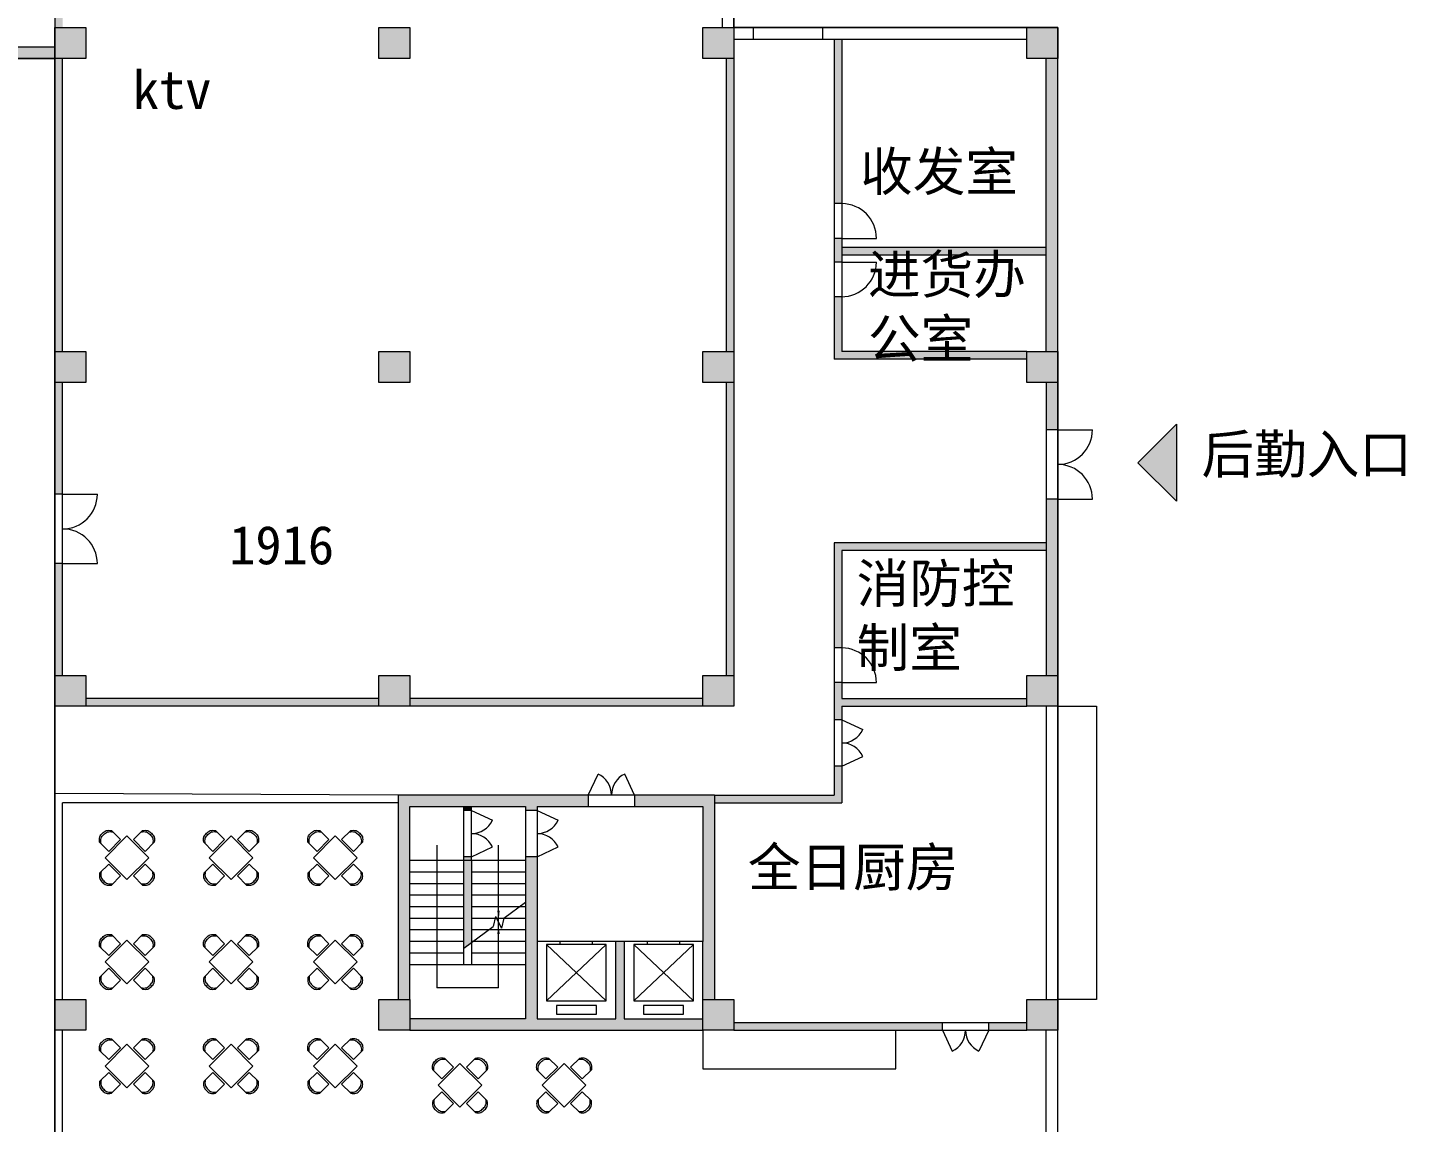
# Model space of a CAD drawing. Header units: metres. Extents: x -302 to 587, y -65 to 94.
# Drawn here: x 97.9 to 133.63, y 32.17 to 60.56 of the extents above; entities that cross this region are included whole.
import ezdxf

# ---------------------------------------------------------------- set-up
doc = ezdxf.new("R2010")
doc.units = ezdxf.units.M
doc.linetypes.add('ACAD_ISO03W100', pattern=[30, 12, -18])
doc.layers.get('0').update_dxf_attribs({"lineweight": 9})
for name, color, linetype, lineweight in [('fanghuo', 1, 'Continuous', 9), ('furniture', 3, 'Continuous', 5), ('glass', 5, 'Continuous', 5), ('hatch', 212, 'ACAD_ISO03W100', 5), ('ProfileEdges', 7, 'Continuous', 9), ('PUB_TEXT', 7, 'Continuous', 9), ('stair', 30, 'Continuous', 9), ('zhuwang', 2, 'Continuous', 13)]:
    doc.layers.add(name, color=color, linetype=linetype, lineweight=lineweight)
doc.styles.add('mystyle', font='', dxfattribs={"height": 1})
doc.styles.get('mystyle').set_extended_font_data('SimSun')

msp = doc.modelspace()

# ---------------------------------------------------------------- hatches: boundary and pattern name
at = {"layer": 'hatch', "ltscale": 0.05}
h = msp.add_hatch(color=256, dxfattribs=at)
h.dxf.hatch_style = 1
h.paths.add_polyline_path([(73.4136, 60.0598), (65.8136, 60.0598), (65.8136, 59.7598), (73.4136, 59.7598)])
h.paths.add_polyline_path([(81.8136, 60.0598), (74.2136, 60.0598), (74.2136, 59.7598), (81.8136, 59.7598)])
h.paths.add_polyline_path([(90.2136, 60.0598), (82.6136, 60.0598), (82.6136, 59.7598), (90.2136, 59.7598)])
h.paths.add_polyline_path([(98.6136, 60.0598), (91.0136, 60.0598), (91.0136, 59.7598), (98.6136, 59.7598)])
h.paths.add_polyline_path([(98.8136, 68.1598), (98.6136, 68.1598), (98.6136, 60.5598), (98.8136, 60.5598)])
h = msp.add_hatch(color=256, dxfattribs=at)
h.dxf.hatch_style = 1
h.paths.add_polyline_path([(99.4136, 60.5598), (98.6136, 60.5598), (98.6136, 59.7598), (99.4136, 59.7598)])
h = msp.add_hatch(color=256, dxfattribs=at)
h.dxf.hatch_style = 1
h.paths.add_polyline_path([(107.8136, 60.5598), (107.0136, 60.5598), (107.0136, 59.7598), (107.8136, 59.7598)])
h = msp.add_hatch(color=256, dxfattribs=at)
h.dxf.hatch_style = 1
h.paths.add_polyline_path([(116.2136, 60.5598), (115.4136, 60.5598), (115.4136, 59.7598), (116.2136, 59.7598)])
h = msp.add_hatch(color=256, dxfattribs=at)
h.dxf.hatch_style = 1
h.paths.add_polyline_path([(124.6136, 60.5598), (123.8136, 60.5598), (123.8136, 59.7598), (124.6136, 59.7598)])
h = msp.add_hatch(color=256, dxfattribs=at)
h.dxf.hatch_style = 1
h.paths.add_polyline_path([(119.0136, 60.2598), (118.8136, 60.2598), (118.8136, 55.994), (119.0136, 55.994)])
h.paths.add_polyline_path([(124.3136, 54.6598), (124.3136, 54.8598), (119.0136, 54.8598), (119.0136, 54.6598)])
h.paths.add_polyline_path([(119.0136, 55.094), (118.8136, 55.094), (118.8136, 54.4806), (119.0136, 54.4806)])
h.paths.add_polyline_path([(118.8136, 51.9598), (123.8136, 51.9598), (123.8136, 52.1598), (119.0136, 52.1598), (119.0136, 53.5806), (118.8136, 53.5806)])
h = msp.add_hatch(color=256, dxfattribs=at)
h.dxf.hatch_style = 1
h.paths.add_polyline_path([(116.2136, 59.7598), (116.0136, 59.7598), (116.0136, 52.1598), (116.2136, 52.1598)])
h.paths.add_polyline_path([(116.2136, 51.3598), (116.0136, 51.3598), (116.0136, 43.7598), (116.2136, 43.7598)])
h.paths.add_polyline_path([(115.4136, 42.9598), (115.4136, 43.1598), (107.8136, 43.1598), (107.8136, 42.9598)])
h.paths.add_polyline_path([(107.0136, 42.9598), (107.0136, 43.1598), (99.4136, 43.1598), (99.4136, 42.9598)])
h.paths.add_polyline_path([(98.6136, 43.7598), (98.8136, 43.7598), (98.8136, 46.6598), (98.6136, 46.6598)])
h.paths.add_polyline_path([(98.8136, 51.3598), (98.6136, 51.3598), (98.6136, 48.4598), (98.8136, 48.4598)])
h.paths.add_polyline_path([(98.6136, 52.1598), (98.8136, 52.1598), (98.8136, 59.7598), (98.6136, 59.7598)])
h = msp.add_hatch(color=256, dxfattribs=at)
h.dxf.hatch_style = 1
h.paths.add_polyline_path([(124.6136, 59.7598), (124.3136, 59.7598), (124.3136, 52.1598), (124.6136, 52.1598)])
h.paths.add_polyline_path([(124.6136, 51.3598), (124.3136, 51.3598), (124.3136, 50.1306), (124.6136, 50.1306)])
h.paths.add_polyline_path([(124.6136, 48.3306), (124.3136, 48.3306), (124.3136, 43.7598), (124.6136, 43.7598)])
h.paths.add_polyline_path([(124.3136, 46.9998), (124.3136, 47.1998), (118.8136, 47.1998), (118.8136, 44.4732), (119.0136, 44.4732), (119.0136, 46.9998)])
h.paths.add_polyline_path([(119.0136, 42.9598), (123.8136, 42.9598), (123.8136, 43.1598), (119.0136, 43.1598), (119.0136, 43.5732), (118.8136, 43.5732), (118.8136, 42.6098), (119.0136, 42.6098)])
h = msp.add_hatch(color=256, dxfattribs=at)
h.dxf.hatch_style = 1
h.paths.add_polyline_path([(99.4136, 52.1598), (98.6136, 52.1598), (98.6136, 51.3598), (99.4136, 51.3598)])
h = msp.add_hatch(color=256, dxfattribs=at)
h.dxf.hatch_style = 1
h.paths.add_polyline_path([(107.8136, 52.1598), (107.0136, 52.1598), (107.0136, 51.3598), (107.8136, 51.3598)])
h = msp.add_hatch(color=256, dxfattribs=at)
h.dxf.hatch_style = 1
h.paths.add_polyline_path([(116.2136, 52.1598), (115.4136, 52.1598), (115.4136, 51.3598), (116.2136, 51.3598)])
h = msp.add_hatch(color=256, dxfattribs=at)
h.dxf.hatch_style = 1
h.paths.add_polyline_path([(124.6136, 52.1598), (123.8136, 52.1598), (123.8136, 51.3598), (124.6136, 51.3598)])
h = msp.add_hatch(color=256, dxfattribs=at)
h.dxf.hatch_style = 1
h.paths.add_polyline_path([(99.4136, 43.7598), (98.6136, 43.7598), (98.6136, 42.9598), (99.4136, 42.9598)])
h = msp.add_hatch(color=256, dxfattribs=at)
h.dxf.hatch_style = 1
h.paths.add_polyline_path([(107.8136, 43.7598), (107.0136, 43.7598), (107.0136, 42.9598), (107.8136, 42.9598)])
h = msp.add_hatch(color=256, dxfattribs=at)
h.dxf.hatch_style = 1
h.paths.add_polyline_path([(116.2136, 43.7598), (115.4136, 43.7598), (115.4136, 42.9598), (116.2136, 42.9598)])
h = msp.add_hatch(color=256, dxfattribs=at)
h.dxf.hatch_style = 1
h.paths.add_polyline_path([(124.6136, 43.7598), (123.8136, 43.7598), (123.8136, 42.9598), (124.6136, 42.9598)])
h = msp.add_hatch(color=256, dxfattribs=at)
h.dxf.hatch_style = 1
h.paths.add_polyline_path([(121.6224, 34.7598), (116.2136, 34.7598), (116.2136, 34.5598), (121.6224, 34.5598)])
h.paths.add_polyline_path([(123.8136, 34.5598), (123.8136, 34.7598), (122.8224, 34.7598), (122.8224, 34.5598)])
h.paths.add_polyline_path([(119.0136, 40.4598), (119.0136, 41.4098), (118.8136, 41.4098), (118.8136, 40.6598), (115.7136, 40.6598), (115.7136, 40.4598)])
h = msp.add_hatch(color=256, dxfattribs=at)
h.dxf.hatch_style = 1
h.paths.add_polyline_path([(107.5136, 40.6598), (107.5136, 35.3598), (107.8136, 35.3598), (107.8136, 40.3598), (110.8136, 40.3598), (110.8136, 40.2598), (111.1136, 40.2598), (111.1136, 40.3598), (112.442, 40.3598), (112.442, 40.6598)])
h = msp.add_hatch(color=256, dxfattribs=at)
h.dxf.hatch_style = 1
h.paths.add_polyline_path([(113.642, 40.6598), (113.642, 40.3598), (115.4136, 40.3598), (115.4136, 36.8598), (115.4136, 35.3598), (115.7136, 35.3598), (115.7136, 40.6598)])
h = msp.add_hatch(color=256, dxfattribs=at)
h.dxf.hatch_style = 1
h.paths.add_polyline_path([(109.4136, 40.3598), (109.2136, 40.3598), (109.2136, 40.2598), (109.4136, 40.2598)])
h = msp.add_hatch(color=256, dxfattribs=at)
h.dxf.hatch_style = 1
h.paths.add_polyline_path([(111.1136, 39.0598), (110.8136, 39.0598), (110.8136, 34.8598), (107.8136, 34.8598), (107.8136, 34.5598), (115.4136, 34.5598), (115.4136, 34.8598), (113.3736, 34.8598), (113.3736, 36.8598), (113.1536, 36.8598), (113.1536, 34.8598), (111.1136, 34.8598)])
h = msp.add_hatch(color=256, dxfattribs=at)
h.dxf.hatch_style = 1
h.paths.add_polyline_path([(109.4136, 39.0598), (109.2136, 39.0598), (109.2136, 38.9598), (109.4136, 38.9598)])
h.paths.add_polyline_path([(109.4136, 38.9598), (109.2136, 38.9598), (109.2136, 36.6848), (109.4136, 36.8348)])
h = msp.add_hatch(color=256, dxfattribs=at)
h.dxf.hatch_style = 1
h.paths.add_polyline_path([(99.4136, 35.3598), (98.6136, 35.3598), (98.6136, 34.5598), (99.4136, 34.5598)])
h = msp.add_hatch(color=256, dxfattribs=at)
h.dxf.hatch_style = 1
h.paths.add_polyline_path([(107.8136, 35.3598), (107.0136, 35.3598), (107.0136, 34.5598), (107.8136, 34.5598)])
h = msp.add_hatch(color=256, dxfattribs=at)
h.dxf.hatch_style = 1
h.paths.add_polyline_path([(116.2136, 35.3598), (115.4136, 35.3598), (115.4136, 34.8598), (115.4136, 34.5598), (116.2136, 34.5598)])
h = msp.add_hatch(color=256, dxfattribs=at)
h.dxf.hatch_style = 1
h.paths.add_polyline_path([(124.6136, 35.3598), (123.8136, 35.3598), (123.8136, 34.5598), (124.6136, 34.5598)])
at = {"layer": 'PUB_TEXT', "ltscale": 3}
h = msp.add_hatch(color=256, dxfattribs=at)
h.dxf.hatch_style = 1
h.paths.add_polyline_path([(127.6897, 50.2771), (126.6897, 49.2771), (127.6897, 48.2771)])

# ---------------------------------------------------------------- linework, layer by layer
msp.add_line((98.6136, 59.7598), (98.6136, 60.5598))
at = {"ltscale": 0.05}
for p, q in [((116.7136, 60.5598), (116.7136, 60.2598)), ((118.5136, 60.5598), (118.5136, 60.2598)), ((118.8136, 60.2598), (118.8136, 51.9598)), ((119.0136, 60.2598), (119.0136, 52.1598)), ((116.0136, 59.7598), (116.0136, 52.1598)), ((119.0136, 55.994), (118.8136, 55.994)), ((119.0136, 55.094), (118.8136, 55.094)), ((124.3136, 54.8598), (119.0136, 54.8598)), ((124.3136, 54.6598), (119.0136, 54.6598)), ((119.0136, 54.4806), (118.8136, 54.4806)), ((119.0136, 53.5806), (118.8136, 53.5806)), ((123.8136, 52.1598), (119.0136, 52.1598)), ((123.8136, 51.9598), (118.8136, 51.9598)), ((116.0136, 51.3598), (116.0136, 43.7598)), ((116.2136, 51.3598), (116.2136, 43.7598)), ((124.6136, 50.1306), (124.3136, 50.1306)), ((98.8136, 48.4598), (98.6136, 48.4598)), ((124.6136, 48.3306), (124.3136, 48.3306)), ((124.3136, 47.1998), (118.8136, 47.1998)), ((118.8136, 47.1998), (118.8136, 40.6598)), ((124.3136, 46.9998), (119.0136, 46.9998)), ((119.0136, 46.9998), (119.0136, 43.1598)), ((98.8136, 46.6598), (98.6136, 46.6598)), ((119.0136, 44.4732), (118.8136, 44.4732)), ((119.0136, 43.5732), (118.8136, 43.5732)), ((107.0136, 43.1598), (99.4136, 43.1598)), ((107.0136, 42.9598), (99.4136, 42.9598)), ((115.4136, 43.1598), (107.8136, 43.1598)), ((115.4136, 42.9598), (107.8136, 42.9598)), ((119.0136, 43.1598), (123.8136, 43.1598)), ((119.0136, 42.9598), (123.8136, 42.9598)), ((119.0136, 42.9598), (119.0136, 40.4598)), ((119.0136, 42.6098), (118.8136, 42.6098)), ((119.0136, 41.4098), (118.8136, 41.4098)), ((107.5136, 40.6598), (98.6136, 40.6998)), ((107.5136, 40.4598), (98.8136, 40.4598)), ((112.442, 40.6598), (112.442, 40.3598)), ((113.642, 40.6598), (113.642, 40.3598)), ((115.7136, 40.6598), (118.8136, 40.6598)), ((115.7136, 40.4598), (119.0136, 40.4598)), ((109.2136, 38.9598), (109.2136, 40.3598)), ((109.4136, 40.2598), (109.2136, 40.2598)), ((109.4136, 38.9598), (109.4136, 40.3598)), ((111.1136, 40.2598), (110.8136, 40.2598)), ((108.5136, 39.3598), (108.5136, 35.6598)), ((110.1136, 35.6598), (110.1136, 39.3598)), ((109.4136, 39.0598), (109.2136, 39.0598)), ((111.1136, 39.0598), (110.8136, 39.0598)), ((110.2549, 37.4657), (110.8136, 37.8848)), ((110.0386, 37.5098), (109.9724, 37.2539)), ((110.0386, 37.5098), (110.1886, 37.2098)), ((109.2136, 36.6848), (109.9724, 37.2539)), ((110.2549, 37.4657), (110.1886, 37.2098)), ((110.1136, 35.6598), (108.5136, 35.6598)), ((116.2136, 34.7598), (123.8136, 34.7598)), ((121.6224, 34.5598), (121.6224, 34.7598)), ((122.8224, 34.5598), (122.8224, 34.7598)), ((116.2136, 34.5598), (123.8136, 34.5598)), ((112.3807, 33.1327), (111.815, 33.6984)), ((111.815, 32.5671), (112.3807, 33.1327))]:
    msp.add_line(p, q, dxfattribs=at)
at = {"ltscale": 3}
for p, q in [((124.6136, 42.9598), (125.6136, 42.9598)), ((125.6136, 42.9598), (125.6136, 35.3598)), ((125.6136, 35.3598), (124.6136, 35.3598))]:
    msp.add_line(p, q, dxfattribs=at)
at = {"ltscale": 0.05}
for points in [[(110.1136, 37.6598, 0.06, 0, 0), (110.1136, 37.3598, 0, 0, 0)], [(110.1136, 37.0598, 0.06, 0, 0), (110.1136, 37.3598, 0, 0, 0)]]:
    msp.add_lwpolyline(points, format="xyseb", dxfattribs=at)
at = {"layer": 'fanghuo', "ltscale": 3}
for points in [[(116.2136, 68.9598), (98.6136, 68.9598), (98.6136, -7.4402), (124.6136, -7.4402), (124.6136, 60.5598), (116.2136, 60.5598), (116.2136, 68.9598)], [(98.6136, 59.7598), (65.0136, 59.7598), (65.0136, 9.3598), (82.6136, 9.3598), (82.6136, -1.0402), (88.2136, -1.0402), (88.2136, -6.6402), (98.6136, -6.6402), (98.6136, 59.7598)]]:
    msp.add_lwpolyline(points, dxfattribs=at)
at = {"layer": 'furniture', "ltscale": 0.05}
for p, q in [((100.0771, 39.7399), (100.314, 39.503)), ((100.8832, 39.7399), (100.6463, 39.503)), ((102.7771, 39.7399), (103.014, 39.503)), ((103.5832, 39.7399), (103.3463, 39.503)), ((105.4771, 39.7399), (105.714, 39.503)), ((106.2832, 39.7399), (106.0463, 39.503)), ((99.7731, 39.4358), (100.0099, 39.1989)), ((100.4802, 39.5984), (99.9145, 39.0327)), ((100.314, 39.503), (100.0099, 39.1989)), ((101.0459, 39.0327), (100.4802, 39.5984)), ((100.9504, 39.1989), (100.6463, 39.503)), ((101.1873, 39.4358), (100.9504, 39.1989)), ((102.4731, 39.4358), (102.7099, 39.1989)), ((103.1802, 39.5984), (102.6145, 39.0327)), ((103.014, 39.503), (102.7099, 39.1989)), ((103.7459, 39.0327), (103.1802, 39.5984)), ((103.6504, 39.1989), (103.3463, 39.503)), ((103.8873, 39.4358), (103.6504, 39.1989)), ((105.1731, 39.4358), (105.4099, 39.1989)), ((105.8802, 39.5984), (105.3145, 39.0327)), ((105.714, 39.503), (105.4099, 39.1989)), ((106.4459, 39.0327), (105.8802, 39.5984)), ((106.3504, 39.1989), (106.0463, 39.503)), ((106.5873, 39.4358), (106.3504, 39.1989)), ((99.9145, 39.0327), (100.4802, 38.4671)), ((100.4802, 38.4671), (101.0459, 39.0327)), ((102.6145, 39.0327), (103.1802, 38.4671)), ((103.1802, 38.4671), (103.7459, 39.0327)), ((105.3145, 39.0327), (105.8802, 38.4671)), ((105.8802, 38.4671), (106.4459, 39.0327)), ((99.7731, 38.6297), (100.0099, 38.8666)), ((100.314, 38.5625), (100.0099, 38.8666)), ((100.9504, 38.8666), (100.6463, 38.5625)), ((101.1873, 38.6297), (100.9504, 38.8666)), ((102.4731, 38.6297), (102.7099, 38.8666)), ((103.014, 38.5625), (102.7099, 38.8666)), ((103.6504, 38.8666), (103.3463, 38.5625)), ((103.8873, 38.6297), (103.6504, 38.8666)), ((105.1731, 38.6297), (105.4099, 38.8666)), ((105.714, 38.5625), (105.4099, 38.8666)), ((106.3504, 38.8666), (106.0463, 38.5625)), ((106.5873, 38.6297), (106.3504, 38.8666)), ((100.0771, 38.3256), (100.314, 38.5625)), ((100.8832, 38.3256), (100.6463, 38.5625)), ((102.7771, 38.3256), (103.014, 38.5625)), ((103.5832, 38.3256), (103.3463, 38.5625)), ((105.4771, 38.3256), (105.714, 38.5625)), ((106.2832, 38.3256), (106.0463, 38.5625)), ((100.4802, 36.8984), (99.9145, 36.3327)), ((100.314, 36.803), (100.0099, 36.4989)), ((100.0771, 37.0399), (100.314, 36.803)), ((101.0459, 36.3327), (100.4802, 36.8984)), ((100.8832, 37.0399), (100.6463, 36.803)), ((100.9504, 36.4989), (100.6463, 36.803)), ((103.1802, 36.8984), (102.6145, 36.3327)), ((103.014, 36.803), (102.7099, 36.4989)), ((102.7771, 37.0399), (103.014, 36.803)), ((103.7459, 36.3327), (103.1802, 36.8984)), ((103.5832, 37.0399), (103.3463, 36.803)), ((103.6504, 36.4989), (103.3463, 36.803)), ((105.8802, 36.8984), (105.3145, 36.3327)), ((105.714, 36.803), (105.4099, 36.4989)), ((105.4771, 37.0399), (105.714, 36.803)), ((106.4459, 36.3327), (105.8802, 36.8984)), ((106.2832, 37.0399), (106.0463, 36.803)), ((106.3504, 36.4989), (106.0463, 36.803)), ((99.7731, 36.7358), (100.0099, 36.4989)), ((101.1873, 36.7358), (100.9504, 36.4989)), ((102.4731, 36.7358), (102.7099, 36.4989)), ((103.8873, 36.7358), (103.6504, 36.4989)), ((105.1731, 36.7358), (105.4099, 36.4989)), ((106.5873, 36.7358), (106.3504, 36.4989)), ((99.7731, 35.9297), (100.0099, 36.1666)), ((99.9145, 36.3327), (100.4802, 35.7671)), ((100.314, 35.8625), (100.0099, 36.1666)), ((100.4802, 35.7671), (101.0459, 36.3327)), ((100.9504, 36.1666), (100.6463, 35.8625)), ((101.1873, 35.9297), (100.9504, 36.1666)), ((102.4731, 35.9297), (102.7099, 36.1666)), ((102.6145, 36.3327), (103.1802, 35.7671)), ((103.014, 35.8625), (102.7099, 36.1666)), ((103.1802, 35.7671), (103.7459, 36.3327)), ((103.6504, 36.1666), (103.3463, 35.8625)), ((103.8873, 35.9297), (103.6504, 36.1666)), ((105.1731, 35.9297), (105.4099, 36.1666)), ((105.3145, 36.3327), (105.8802, 35.7671)), ((105.714, 35.8625), (105.4099, 36.1666)), ((105.8802, 35.7671), (106.4459, 36.3327)), ((106.3504, 36.1666), (106.0463, 35.8625)), ((106.5873, 35.9297), (106.3504, 36.1666)), ((100.0771, 35.6256), (100.314, 35.8625)), ((100.8832, 35.6256), (100.6463, 35.8625)), ((102.7771, 35.6256), (103.014, 35.8625)), ((103.5832, 35.6256), (103.3463, 35.8625)), ((105.4771, 35.6256), (105.714, 35.8625)), ((106.2832, 35.6256), (106.0463, 35.8625)), ((100.0771, 34.3399), (100.314, 34.103)), ((100.8832, 34.3399), (100.6463, 34.103)), ((102.7771, 34.3399), (103.014, 34.103)), ((103.5832, 34.3399), (103.3463, 34.103)), ((105.4771, 34.3399), (105.714, 34.103)), ((106.2832, 34.3399), (106.0463, 34.103)), ((115.4136, 34.5598), (115.4136, 33.5598)), ((120.4136, 33.5598), (120.4136, 34.5598)), ((99.7731, 34.0358), (100.0099, 33.7989)), ((100.4802, 34.1984), (99.9145, 33.6327)), ((100.314, 34.103), (100.0099, 33.7989)), ((101.0459, 33.6327), (100.4802, 34.1984)), ((100.9504, 33.7989), (100.6463, 34.103)), ((101.1873, 34.0358), (100.9504, 33.7989)), ((102.4731, 34.0358), (102.7099, 33.7989)), ((103.1802, 34.1984), (102.6145, 33.6327)), ((103.014, 34.103), (102.7099, 33.7989)), ((103.7459, 33.6327), (103.1802, 34.1984)), ((103.6504, 33.7989), (103.3463, 34.103)), ((103.8873, 34.0358), (103.6504, 33.7989)), ((105.1731, 34.0358), (105.4099, 33.7989)), ((105.8802, 34.1984), (105.3145, 33.6327)), ((105.714, 34.103), (105.4099, 33.7989)), ((106.4459, 33.6327), (105.8802, 34.1984)), ((106.3504, 33.7989), (106.0463, 34.103)), ((106.5873, 34.0358), (106.3504, 33.7989)), ((99.9145, 33.6327), (100.4802, 33.0671)), ((100.4802, 33.0671), (101.0459, 33.6327)), ((102.6145, 33.6327), (103.1802, 33.0671)), ((103.1802, 33.0671), (103.7459, 33.6327)), ((105.3145, 33.6327), (105.8802, 33.0671)), ((105.8802, 33.0671), (106.4459, 33.6327)), ((109.115, 33.6984), (108.5493, 33.1327)), ((108.9488, 33.603), (108.6448, 33.2989)), ((108.7119, 33.8399), (108.9488, 33.603)), ((109.6807, 33.1327), (109.115, 33.6984)), ((109.5181, 33.8399), (109.2812, 33.603)), ((109.5852, 33.2989), (109.2812, 33.603)), ((111.815, 33.6984), (111.2493, 33.1327)), ((111.6488, 33.603), (111.3448, 33.2989)), ((111.4119, 33.8399), (111.6488, 33.603)), ((112.2181, 33.8399), (111.9812, 33.603)), ((112.2852, 33.2989), (111.9812, 33.603)), ((99.7731, 33.2297), (100.0099, 33.4666)), ((100.314, 33.1625), (100.0099, 33.4666)), ((100.9504, 33.4666), (100.6463, 33.1625)), ((101.1873, 33.2297), (100.9504, 33.4666)), ((102.4731, 33.2297), (102.7099, 33.4666)), ((103.014, 33.1625), (102.7099, 33.4666)), ((103.6504, 33.4666), (103.3463, 33.1625)), ((103.8873, 33.2297), (103.6504, 33.4666)), ((105.1731, 33.2297), (105.4099, 33.4666)), ((105.714, 33.1625), (105.4099, 33.4666)), ((106.3504, 33.4666), (106.0463, 33.1625)), ((106.5873, 33.2297), (106.3504, 33.4666)), ((108.4079, 33.5358), (108.6448, 33.2989)), ((109.8221, 33.5358), (109.5852, 33.2989)), ((111.1079, 33.5358), (111.3448, 33.2989)), ((112.5221, 33.5358), (112.2852, 33.2989)), ((115.4136, 33.5598), (120.4136, 33.5598)), ((100.0771, 32.9256), (100.314, 33.1625)), ((100.8832, 32.9256), (100.6463, 33.1625)), ((102.7771, 32.9256), (103.014, 33.1625)), ((103.5832, 32.9256), (103.3463, 33.1625)), ((105.4771, 32.9256), (105.714, 33.1625)), ((106.2832, 32.9256), (106.0463, 33.1625)), ((108.4079, 32.7297), (108.6448, 32.9666)), ((108.5493, 33.1327), (109.115, 32.5671)), ((108.9488, 32.6625), (108.6448, 32.9666)), ((109.115, 32.5671), (109.6807, 33.1327)), ((109.5852, 32.9666), (109.2812, 32.6625)), ((109.8221, 32.7297), (109.5852, 32.9666)), ((111.1079, 32.7297), (111.3448, 32.9666)), ((111.2493, 33.1327), (111.815, 32.5671)), ((111.6488, 32.6625), (111.3448, 32.9666)), ((112.2852, 32.9666), (111.9812, 32.6625)), ((112.5221, 32.7297), (112.2852, 32.9666)), ((108.7119, 32.4256), (108.9488, 32.6625)), ((109.5181, 32.4256), (109.2812, 32.6625)), ((111.4119, 32.4256), (111.6488, 32.6625)), ((112.2181, 32.4256), (111.9812, 32.6625))]:
    msp.add_line(p, q, dxfattribs=at)
for points in [[(99.7731, 39.4358), (99.7766, 39.5737), (99.8438, 39.6691), (99.9392, 39.7363), (100.0771, 39.7399)], [(99.8084, 39.4004), (99.812, 39.5383), (99.8791, 39.6338), (99.9746, 39.701), (100.1125, 39.7045)], [(100.8479, 39.7045), (100.9857, 39.701), (101.0812, 39.6338), (101.1484, 39.5383), (101.1519, 39.4004)], [(100.8832, 39.7399), (101.0211, 39.7363), (101.1166, 39.6691), (101.1837, 39.5737), (101.1873, 39.4358)], [(102.4731, 39.4358), (102.4766, 39.5737), (102.5438, 39.6691), (102.6392, 39.7363), (102.7771, 39.7399)], [(102.5084, 39.4004), (102.512, 39.5383), (102.5791, 39.6338), (102.6746, 39.701), (102.8125, 39.7045)], [(103.5479, 39.7045), (103.6857, 39.701), (103.7812, 39.6338), (103.8484, 39.5383), (103.8519, 39.4004)], [(103.5832, 39.7399), (103.7211, 39.7363), (103.8166, 39.6691), (103.8837, 39.5737), (103.8873, 39.4358)], [(105.1731, 39.4358), (105.1766, 39.5737), (105.2438, 39.6691), (105.3392, 39.7363), (105.4771, 39.7399)], [(105.2084, 39.4004), (105.212, 39.5383), (105.2791, 39.6338), (105.3746, 39.701), (105.5125, 39.7045)], [(106.2479, 39.7045), (106.3857, 39.701), (106.4812, 39.6338), (106.5484, 39.5383), (106.5519, 39.4004)], [(106.2832, 39.7399), (106.4211, 39.7363), (106.5166, 39.6691), (106.5837, 39.5737), (106.5873, 39.4358)], [(99.7731, 38.6297), (99.7766, 38.4918), (99.8438, 38.3963), (99.9392, 38.3292), (100.0771, 38.3256)], [(99.8084, 38.6651), (99.812, 38.5272), (99.8791, 38.4317), (99.9746, 38.3645), (100.1125, 38.361)], [(100.8479, 38.361), (100.9857, 38.3645), (101.0812, 38.4317), (101.1484, 38.5272), (101.1519, 38.6651)], [(100.8832, 38.3256), (101.0211, 38.3292), (101.1166, 38.3963), (101.1837, 38.4918), (101.1873, 38.6297)], [(102.4731, 38.6297), (102.4766, 38.4918), (102.5438, 38.3963), (102.6392, 38.3292), (102.7771, 38.3256)], [(102.5084, 38.6651), (102.512, 38.5272), (102.5791, 38.4317), (102.6746, 38.3645), (102.8125, 38.361)], [(103.5479, 38.361), (103.6857, 38.3645), (103.7812, 38.4317), (103.8484, 38.5272), (103.8519, 38.6651)], [(103.5832, 38.3256), (103.7211, 38.3292), (103.8166, 38.3963), (103.8837, 38.4918), (103.8873, 38.6297)], [(105.1731, 38.6297), (105.1766, 38.4918), (105.2438, 38.3963), (105.3392, 38.3292), (105.4771, 38.3256)], [(105.2084, 38.6651), (105.212, 38.5272), (105.2791, 38.4317), (105.3746, 38.3645), (105.5125, 38.361)], [(106.2479, 38.361), (106.3857, 38.3645), (106.4812, 38.4317), (106.5484, 38.5272), (106.5519, 38.6651)], [(106.2832, 38.3256), (106.4211, 38.3292), (106.5166, 38.3963), (106.5837, 38.4918), (106.5873, 38.6297)], [(99.7731, 36.7358), (99.7766, 36.8737), (99.8438, 36.9691), (99.9392, 37.0363), (100.0771, 37.0399)], [(99.8084, 36.7004), (99.812, 36.8383), (99.8791, 36.9338), (99.9746, 37.001), (100.1125, 37.0045)], [(100.8479, 37.0045), (100.9857, 37.001), (101.0812, 36.9338), (101.1484, 36.8383), (101.1519, 36.7004)], [(100.8832, 37.0399), (101.0211, 37.0363), (101.1166, 36.9691), (101.1837, 36.8737), (101.1873, 36.7358)], [(102.4731, 36.7358), (102.4766, 36.8737), (102.5438, 36.9691), (102.6392, 37.0363), (102.7771, 37.0399)], [(102.5084, 36.7004), (102.512, 36.8383), (102.5791, 36.9338), (102.6746, 37.001), (102.8125, 37.0045)], [(103.5479, 37.0045), (103.6857, 37.001), (103.7812, 36.9338), (103.8484, 36.8383), (103.8519, 36.7004)], [(103.5832, 37.0399), (103.7211, 37.0363), (103.8166, 36.9691), (103.8837, 36.8737), (103.8873, 36.7358)], [(105.1731, 36.7358), (105.1766, 36.8737), (105.2438, 36.9691), (105.3392, 37.0363), (105.4771, 37.0399)], [(105.2084, 36.7004), (105.212, 36.8383), (105.2791, 36.9338), (105.3746, 37.001), (105.5125, 37.0045)], [(106.2479, 37.0045), (106.3857, 37.001), (106.4812, 36.9338), (106.5484, 36.8383), (106.5519, 36.7004)], [(106.2832, 37.0399), (106.4211, 37.0363), (106.5166, 36.9691), (106.5837, 36.8737), (106.5873, 36.7358)], [(99.7731, 35.9297), (99.7766, 35.7918), (99.8438, 35.6963), (99.9392, 35.6292), (100.0771, 35.6256)], [(99.8084, 35.9651), (99.812, 35.8272), (99.8791, 35.7317), (99.9746, 35.6645), (100.1125, 35.661)], [(100.8479, 35.661), (100.9857, 35.6645), (101.0812, 35.7317), (101.1484, 35.8272), (101.1519, 35.9651)], [(100.8832, 35.6256), (101.0211, 35.6292), (101.1166, 35.6963), (101.1837, 35.7918), (101.1873, 35.9297)], [(102.4731, 35.9297), (102.4766, 35.7918), (102.5438, 35.6963), (102.6392, 35.6292), (102.7771, 35.6256)], [(102.5084, 35.9651), (102.512, 35.8272), (102.5791, 35.7317), (102.6746, 35.6645), (102.8125, 35.661)], [(103.5479, 35.661), (103.6857, 35.6645), (103.7812, 35.7317), (103.8484, 35.8272), (103.8519, 35.9651)], [(103.5832, 35.6256), (103.7211, 35.6292), (103.8166, 35.6963), (103.8837, 35.7918), (103.8873, 35.9297)], [(105.1731, 35.9297), (105.1766, 35.7918), (105.2438, 35.6963), (105.3392, 35.6292), (105.4771, 35.6256)], [(105.2084, 35.9651), (105.212, 35.8272), (105.2791, 35.7317), (105.3746, 35.6645), (105.5125, 35.661)], [(106.2479, 35.661), (106.3857, 35.6645), (106.4812, 35.7317), (106.5484, 35.8272), (106.5519, 35.9651)], [(106.2832, 35.6256), (106.4211, 35.6292), (106.5166, 35.6963), (106.5837, 35.7918), (106.5873, 35.9297)], [(99.7731, 34.0358), (99.7766, 34.1737), (99.8438, 34.2691), (99.9392, 34.3363), (100.0771, 34.3399)], [(99.8084, 34.0004), (99.812, 34.1383), (99.8791, 34.2338), (99.9746, 34.301), (100.1125, 34.3045)], [(100.8479, 34.3045), (100.9857, 34.301), (101.0812, 34.2338), (101.1484, 34.1383), (101.1519, 34.0004)], [(100.8832, 34.3399), (101.0211, 34.3363), (101.1166, 34.2691), (101.1837, 34.1737), (101.1873, 34.0358)], [(102.4731, 34.0358), (102.4766, 34.1737), (102.5438, 34.2691), (102.6392, 34.3363), (102.7771, 34.3399)], [(102.5084, 34.0004), (102.512, 34.1383), (102.5791, 34.2338), (102.6746, 34.301), (102.8125, 34.3045)], [(103.5479, 34.3045), (103.6857, 34.301), (103.7812, 34.2338), (103.8484, 34.1383), (103.8519, 34.0004)], [(103.5832, 34.3399), (103.7211, 34.3363), (103.8166, 34.2691), (103.8837, 34.1737), (103.8873, 34.0358)], [(105.1731, 34.0358), (105.1766, 34.1737), (105.2438, 34.2691), (105.3392, 34.3363), (105.4771, 34.3399)], [(105.2084, 34.0004), (105.212, 34.1383), (105.2791, 34.2338), (105.3746, 34.301), (105.5125, 34.3045)], [(106.2479, 34.3045), (106.3857, 34.301), (106.4812, 34.2338), (106.5484, 34.1383), (106.5519, 34.0004)], [(106.2832, 34.3399), (106.4211, 34.3363), (106.5166, 34.2691), (106.5837, 34.1737), (106.5873, 34.0358)], [(108.4079, 33.5358), (108.4114, 33.6737), (108.4786, 33.7691), (108.5741, 33.8363), (108.7119, 33.8399)], [(108.4432, 33.5004), (108.4468, 33.6383), (108.514, 33.7338), (108.6094, 33.801), (108.7473, 33.8045)], [(109.4827, 33.8045), (109.6206, 33.801), (109.716, 33.7338), (109.7832, 33.6383), (109.7868, 33.5004)], [(109.5181, 33.8399), (109.6559, 33.8363), (109.7514, 33.7691), (109.8186, 33.6737), (109.8221, 33.5358)], [(111.1079, 33.5358), (111.1114, 33.6737), (111.1786, 33.7691), (111.2741, 33.8363), (111.4119, 33.8399)], [(111.1432, 33.5004), (111.1468, 33.6383), (111.214, 33.7338), (111.3094, 33.801), (111.4473, 33.8045)], [(112.1827, 33.8045), (112.3206, 33.801), (112.416, 33.7338), (112.4832, 33.6383), (112.4868, 33.5004)], [(112.2181, 33.8399), (112.3559, 33.8363), (112.4514, 33.7691), (112.5186, 33.6737), (112.5221, 33.5358)], [(99.7731, 33.2297), (99.7766, 33.0918), (99.8438, 32.9963), (99.9392, 32.9292), (100.0771, 32.9256)], [(99.8084, 33.2651), (99.812, 33.1272), (99.8791, 33.0317), (99.9746, 32.9645), (100.1125, 32.961)], [(100.8479, 32.961), (100.9857, 32.9645), (101.0812, 33.0317), (101.1484, 33.1272), (101.1519, 33.2651)], [(100.8832, 32.9256), (101.0211, 32.9292), (101.1166, 32.9963), (101.1837, 33.0918), (101.1873, 33.2297)], [(102.4731, 33.2297), (102.4766, 33.0918), (102.5438, 32.9963), (102.6392, 32.9292), (102.7771, 32.9256)], [(102.5084, 33.2651), (102.512, 33.1272), (102.5791, 33.0317), (102.6746, 32.9645), (102.8125, 32.961)], [(103.5479, 32.961), (103.6857, 32.9645), (103.7812, 33.0317), (103.8484, 33.1272), (103.8519, 33.2651)], [(103.5832, 32.9256), (103.7211, 32.9292), (103.8166, 32.9963), (103.8837, 33.0918), (103.8873, 33.2297)], [(105.1731, 33.2297), (105.1766, 33.0918), (105.2438, 32.9963), (105.3392, 32.9292), (105.4771, 32.9256)], [(105.2084, 33.2651), (105.212, 33.1272), (105.2791, 33.0317), (105.3746, 32.9645), (105.5125, 32.961)], [(106.2479, 32.961), (106.3857, 32.9645), (106.4812, 33.0317), (106.5484, 33.1272), (106.5519, 33.2651)], [(106.2832, 32.9256), (106.4211, 32.9292), (106.5166, 32.9963), (106.5837, 33.0918), (106.5873, 33.2297)], [(108.4079, 32.7297), (108.4114, 32.5918), (108.4786, 32.4963), (108.5741, 32.4292), (108.7119, 32.4256)], [(108.4432, 32.7651), (108.4468, 32.6272), (108.514, 32.5317), (108.6094, 32.4645), (108.7473, 32.461)], [(109.4827, 32.461), (109.6206, 32.4645), (109.716, 32.5317), (109.7832, 32.6272), (109.7868, 32.7651)], [(109.5181, 32.4256), (109.6559, 32.4292), (109.7514, 32.4963), (109.8186, 32.5918), (109.8221, 32.7297)], [(111.1079, 32.7297), (111.1114, 32.5918), (111.1786, 32.4963), (111.2741, 32.4292), (111.4119, 32.4256)], [(111.1432, 32.7651), (111.1468, 32.6272), (111.214, 32.5317), (111.3094, 32.4645), (111.4473, 32.461)], [(112.1827, 32.461), (112.3206, 32.4645), (112.416, 32.5317), (112.4832, 32.6272), (112.4868, 32.7651)], [(112.2181, 32.4256), (112.3559, 32.4292), (112.4514, 32.4963), (112.5186, 32.5918), (112.5221, 32.7297)]]:
    msp.add_spline(points, degree=3, dxfattribs=at)
at = {"layer": 'glass', "ltscale": 0.05}
for p, q in [((119.0136, 55.094), (119.9136, 55.094)), ((119.0118, 54.4806), (119.9118, 54.473)), ((124.6136, 50.1306), (125.5136, 50.1306)), ((98.8136, 48.4598), (99.7136, 48.4598)), ((124.6136, 48.3306), (125.5136, 48.3306)), ((98.8136, 46.6598), (99.7136, 46.6598)), ((119.0136, 43.5732), (119.9136, 43.5732)), ((119.0136, 43.5732), (119.9136, 43.5732)), ((119.0136, 43.5732), (119.9136, 43.5732)), ((119.0136, 43.5732), (119.9136, 43.5732)), ((119.0136, 42.6098), (119.5577, 42.3568)), ((119.0136, 41.4098), (119.5577, 41.6628)), ((112.442, 40.6598), (112.695, 41.2039)), ((113.642, 40.6598), (113.389, 41.2039)), ((109.4136, 40.2598), (109.9577, 40.0068)), ((109.4136, 40.2598), (109.9577, 40.0068)), ((111.1136, 40.2598), (111.6577, 40.0068)), ((109.4136, 39.0598), (109.9577, 39.3128)), ((109.4136, 39.0598), (109.9577, 39.3128)), ((111.1136, 39.0598), (111.6577, 39.3128)), ((121.6224, 34.5598), (121.8753, 34.0158)), ((122.8224, 34.5598), (122.5694, 34.0158))]:
    msp.add_line(p, q, dxfattribs=at)
for centre, radius, start, end in [((119.0136, 55.094), 0.9, 0, 90), ((119.0118, 54.4806), 0.9, 269.51802, 359.51802), ((124.6136, 50.1306), 0.9, 270, 0), ((124.6136, 48.3306), 0.9, 0, 90), ((98.8136, 48.4598), 0.9, 270, 0), ((98.8136, 46.6598), 0.9, 0, 90), ((119.0136, 43.5732), 0.9, 0, 90), ((119.0136, 43.5732), 0.9, 0, 90), ((119.0136, 43.5732), 0.9, 0, 90), ((119.0136, 43.5732), 0.9, 0, 90), ((119.0136, 42.6098), 0.6, 270, 335.06204), ((119.0136, 41.4098), 0.6, 24.93796, 90), ((112.442, 40.6598), 0.6, 360, 65.06204), ((113.642, 40.6598), 0.6, 114.93796, 180), ((109.4136, 40.2598), 0.6, 270, 335.06204), ((109.4136, 40.2598), 0.6, 270, 335.06204), ((109.4136, 39.0598), 0.6, 24.93796, 90), ((109.4136, 39.0598), 0.6, 24.93796, 90), ((111.1136, 40.2598), 0.6, 270, 335.06204), ((111.1136, 39.0598), 0.6, 24.93796, 90), ((121.6224, 34.5598), 0.6, 294.93796, 0), ((122.8224, 34.5598), 0.6, 180, 245.06204)]:
    msp.add_arc(centre, radius, start, end, dxfattribs=at)
at = {"layer": 'ProfileEdges', "ltscale": 0.05}
for p, q in [((115.9136, 68.9598), (115.9136, 60.5598)), ((116.2136, 68.9598), (116.2136, 52.1598)), ((116.2136, 60.5598), (123.8136, 60.5598)), ((91.0136, 60.0598), (98.6136, 60.0598)), ((116.2136, 60.2598), (123.8136, 60.2598)), ((91.0136, 59.7598), (98.6136, 59.7598)), ((98.6136, 43.4598), (98.6136, 59.7598)), ((98.8136, 52.1598), (98.8136, 59.7598)), ((124.3136, 52.1598), (124.3136, 59.7598)), ((124.6136, 52.1598), (124.6136, 59.7598)), ((124.6136, 52.1598), (124.6136, 34.5598)), ((98.8136, 43.7598), (98.8136, 51.3598)), ((124.3136, 51.3598), (124.3136, 43.7598)), ((124.3136, 42.9598), (124.3136, 35.3598)), ((98.6136, 12.4598), (98.6136, 40.6998)), ((98.8136, 35.3598), (98.8136, 40.4598)), ((98.8136, 26.9598), (98.8136, 34.5598)), ((124.3136, 26.9598), (124.3136, 34.5598)), ((124.6136, -7.4402), (124.6136, 34.5598))]:
    msp.add_line(p, q, dxfattribs=at)
at = {"layer": 'PUB_TEXT', "ltscale": 3}
msp.add_lwpolyline([(127.6897, 48.2771), (126.6897, 49.2771), (127.6897, 50.2771)], close=True, dxfattribs=at)
at = {"layer": 'stair'}
for p, q in [((115.7136, 40.6598), (107.5136, 40.6598)), ((107.5136, 40.6598), (107.5136, 35.3598)), ((107.8136, 35.3598), (107.8136, 40.3598)), ((110.8136, 40.3598), (110.8136, 34.8598)), ((111.1136, 40.3598), (111.1136, 34.8598)), ((109.2136, 38.9598), (107.8136, 38.9598)), ((109.2136, 36.2598), (109.2136, 38.9598)), ((109.4136, 38.9598), (109.4136, 36.2598)), ((110.8136, 38.9598), (109.4136, 38.9598)), ((109.2136, 38.6598), (107.8136, 38.6598)), ((110.8136, 38.6598), (109.4136, 38.6598)), ((109.2136, 38.3598), (107.8136, 38.3598)), ((110.8136, 38.3598), (109.4136, 38.3598)), ((109.2136, 38.0598), (107.8136, 38.0598)), ((110.8136, 38.0598), (109.4136, 38.0598)), ((109.2136, 37.7598), (107.8136, 37.7598)), ((110.8136, 37.7598), (109.4136, 37.7598)), ((109.2136, 37.4598), (107.8136, 37.4598)), ((109.2136, 37.1598), (107.8136, 37.1598)), ((110.8136, 37.4598), (109.4136, 37.4598)), ((110.8136, 37.1598), (109.4136, 37.1598)), ((109.2136, 36.8598), (107.8136, 36.8598)), ((110.8136, 36.8598), (109.4136, 36.8598)), ((113.1536, 36.8598), (111.1136, 36.8598)), ((111.1136, 36.8598), (111.1136, 34.8598)), ((111.7136, 36.8598), (111.7136, 36.8598)), ((111.7136, 36.7798), (111.7136, 36.8598)), ((112.5536, 36.7798), (112.5536, 36.8598)), ((113.1536, 34.8598), (113.1536, 36.8598)), ((115.4136, 36.8598), (113.3736, 36.8598)), ((113.3736, 36.8598), (113.3736, 34.8598)), ((113.9736, 36.8598), (113.9736, 36.8598)), ((113.9736, 36.7798), (113.9736, 36.8598)), ((114.8136, 36.7798), (114.8136, 36.8598)), ((115.4136, 34.8598), (115.4136, 36.8598)), ((109.2136, 36.5598), (107.8136, 36.5598)), ((110.8136, 36.5598), (109.4136, 36.5598)), ((112.9056, 36.7798), (111.3616, 36.7798)), ((111.3616, 36.7798), (111.3616, 35.3238)), ((112.9056, 36.7798), (111.3616, 35.3238)), ((112.9056, 35.3238), (111.3616, 36.7798)), ((112.9056, 35.3238), (112.9056, 36.7798)), ((115.1656, 36.7798), (113.6216, 36.7798)), ((113.6216, 36.7798), (113.6216, 35.3238)), ((115.1656, 36.7798), (113.6216, 35.3238)), ((115.1656, 35.3238), (113.6216, 36.7798)), ((115.1656, 35.3238), (115.1656, 36.7798)), ((109.2136, 36.2598), (107.8136, 36.2598)), ((110.8136, 36.2598), (109.4136, 36.2598)), ((111.3616, 35.3238), (112.9056, 35.3238)), ((112.6536, 35.2038), (111.6136, 35.2038)), ((111.6136, 35.2038), (111.6136, 34.9798)), ((112.6536, 34.9798), (112.6536, 35.2038)), ((113.6216, 35.3238), (115.1656, 35.3238)), ((114.9136, 35.2038), (113.8736, 35.2038)), ((113.8736, 35.2038), (113.8736, 34.9798)), ((114.9136, 34.9798), (114.9136, 35.2038)), ((110.8136, 34.8598), (107.8136, 34.8598)), ((111.1136, 34.8598), (113.1536, 34.8598)), ((111.6136, 34.9798), (112.6536, 34.9798)), ((113.3736, 34.8598), (115.4136, 34.8598)), ((113.8736, 34.9798), (114.9136, 34.9798)), ((107.8136, 34.5598), (115.4136, 34.5598))]:
    msp.add_line(p, q, dxfattribs=at)
at = {"layer": 'stair', "ltscale": 0.05}
for p, q in [((115.7136, 40.6598), (115.7136, 35.3598)), ((107.8136, 40.3598), (110.8136, 40.3598)), ((111.1136, 40.3598), (115.4136, 40.3598)), ((115.4136, 40.3598), (115.4136, 36.8598)), ((109.4136, 38.9598), (109.2136, 38.9598)), ((113.3736, 36.8598), (113.1536, 36.8598)), ((109.4136, 36.2598), (109.2136, 36.2598))]:
    msp.add_line(p, q, dxfattribs=at)
at = {"layer": 'zhuwang'}
for points in [[(98.6136, 60.5598), (99.4136, 60.5598), (99.4136, 59.7598), (98.6136, 59.7598)], [(107.0136, 60.5598), (107.8136, 60.5598), (107.8136, 59.7598), (107.0136, 59.7598)], [(115.4136, 60.5598), (116.2136, 60.5598), (116.2136, 59.7598), (115.4136, 59.7598)], [(123.8136, 60.5598), (124.6136, 60.5598), (124.6136, 59.7598), (123.8136, 59.7598)], [(98.6136, 52.1598), (99.4136, 52.1598), (99.4136, 51.3598), (98.6136, 51.3598)], [(107.0136, 52.1598), (107.8136, 52.1598), (107.8136, 51.3598), (107.0136, 51.3598)], [(115.4136, 52.1598), (116.2136, 52.1598), (116.2136, 51.3598), (115.4136, 51.3598)], [(123.8136, 52.1598), (124.6136, 52.1598), (124.6136, 51.3598), (123.8136, 51.3598)], [(98.6136, 43.7598), (99.4136, 43.7598), (99.4136, 42.9598), (98.6136, 42.9598)], [(107.0136, 43.7598), (107.8136, 43.7598), (107.8136, 42.9598), (107.0136, 42.9598)], [(115.4136, 43.7598), (116.2136, 43.7598), (116.2136, 42.9598), (115.4136, 42.9598)], [(123.8136, 43.7598), (124.6136, 43.7598), (124.6136, 42.9598), (123.8136, 42.9598)], [(98.6136, 35.3598), (99.4136, 35.3598), (99.4136, 34.5598), (98.6136, 34.5598)], [(107.0136, 35.3598), (107.8136, 35.3598), (107.8136, 34.5598), (107.0136, 34.5598)], [(115.4136, 35.3598), (116.2136, 35.3598), (116.2136, 34.5598), (115.4136, 34.5598)], [(123.8136, 35.3598), (124.6136, 35.3598), (124.6136, 34.5598), (123.8136, 34.5598)]]:
    msp.add_lwpolyline(points, close=True, dxfattribs=at)

# ---------------------------------------------------------------- texts
at = {"layer": 'fanghuo', "ltscale": 3, "insert": (103.1299, 47.6424), "char_height": 1, "attachment_point": 1, "style": 'mystyle'}
msp.add_mtext_dynamic_manual_height_columns('1916', width=8.894248, gutter_width=5, heights=[0], dxfattribs=at)
at = {"layer": 'PUB_TEXT', "ltscale": 0.05, "style": 'mystyle'}
msp.add_text('ktv', height=1, dxfattribs=at).set_placement((100.6307, 58.4495))
at = {"layer": 'PUB_TEXT', "ltscale": 0.05, "char_height": 1, "attachment_point": 1, "style": 'mystyle'}
for s, width, heights, insert in [('{\\fArial Unicode MS|b0|i0|c134|p0;收发室}', 4.338879, [1.4788], (119.49, 57.3273)), ('{\\fArial Unicode MS|b0|i0|c134|p0;进货办公室}', 4.913276, [3.3755], (119.6927, 54.6598)), ('{\\fArial Unicode MS|b0|i0|c134|p0;消防控制室}', 4.611024, [3.1637], (119.3974, 46.6463)), ('{\\fArial Unicode MS|b0|i0|c134|p0;全日厨房}', 5.556172, [0], (116.5791, 39.2903))]:
    msp.add_mtext_dynamic_manual_height_columns(s, width=width, gutter_width=5, heights=heights, dxfattribs=dict(at, insert=insert))
at = {"layer": 'PUB_TEXT', "ltscale": 3, "insert": (128.3397, 49.9994), "char_height": 1, "attachment_point": 1, "style": 'mystyle'}
msp.add_mtext_dynamic_manual_height_columns('{\\fArial Unicode MS|b0|i0|c134|p0;后勤入口}', width=6.113463, gutter_width=5, heights=[0], dxfattribs=at)

doc.saveas('drawing.dxf')
